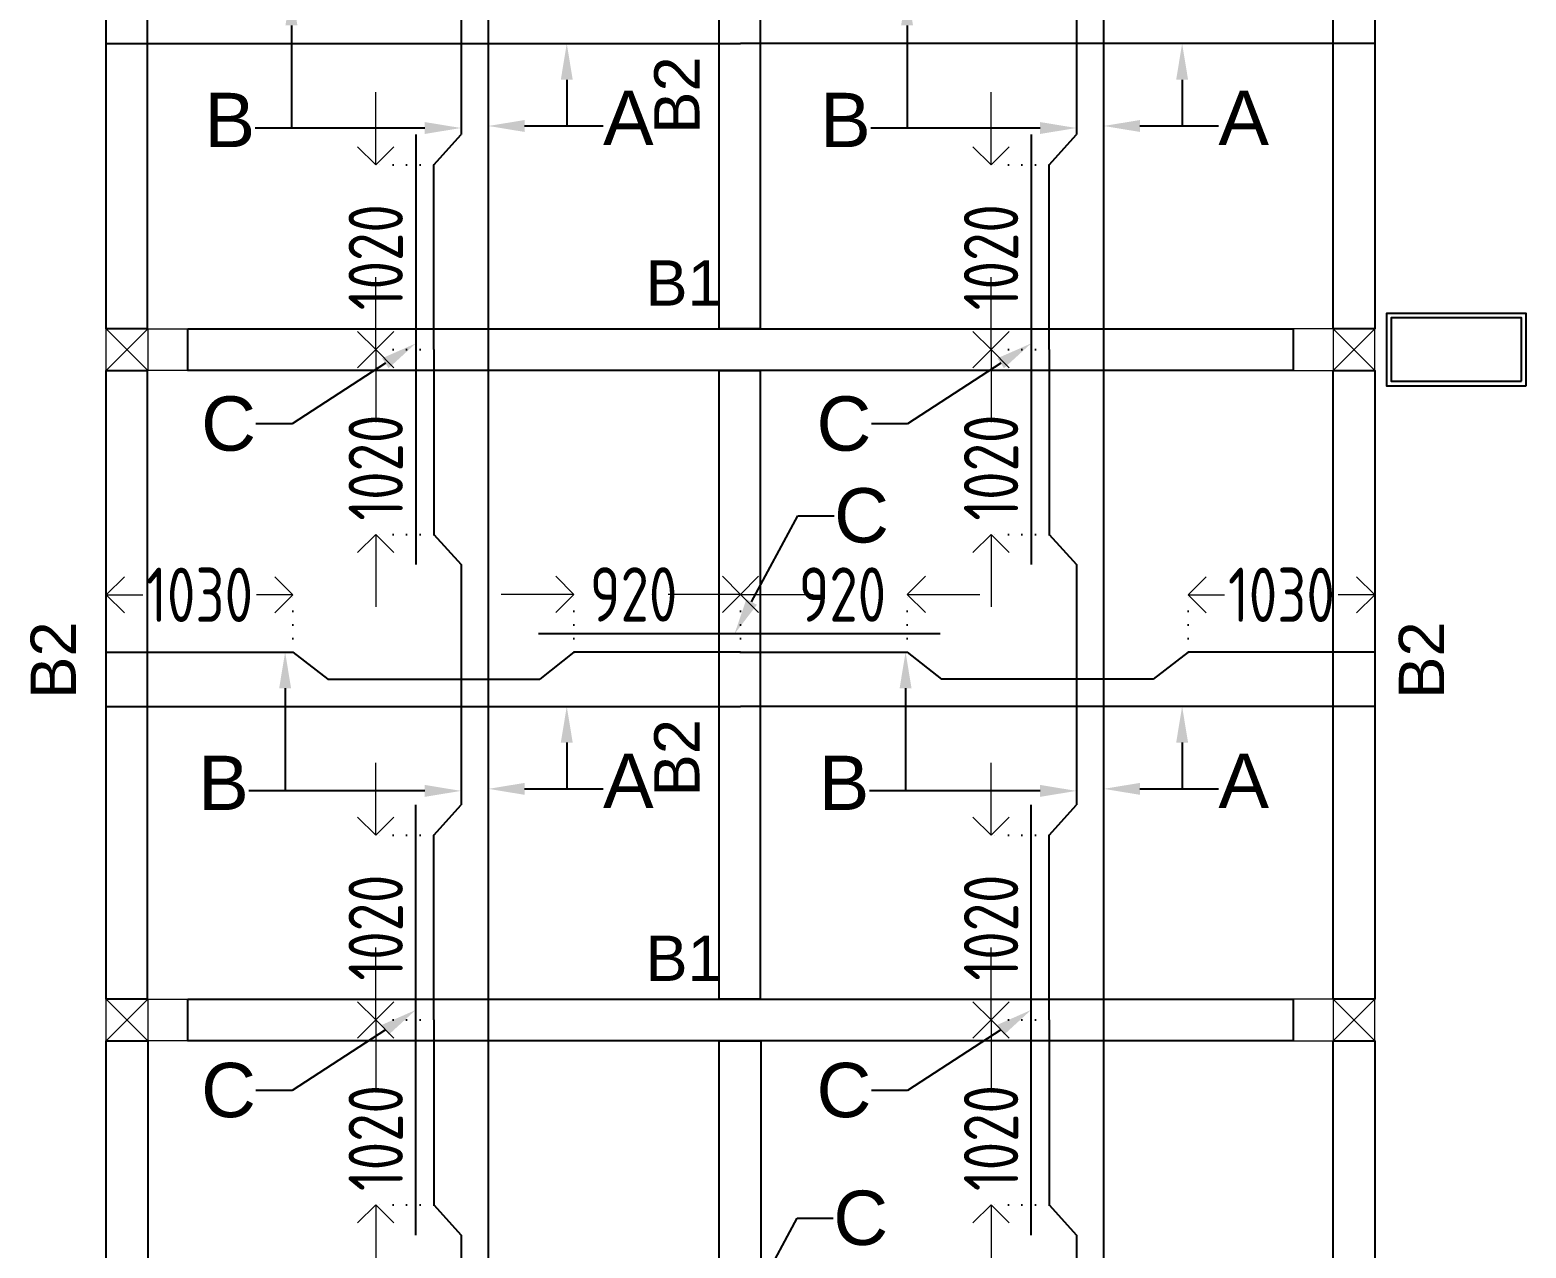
# Model space of a CAD drawing. Header units: inches. Extents: x -605 to 2991212, y -2872845 to 0.
# Drawn here: x 2823513 to 2831770, y -2121266 to -2114542 of the extents above; entities that cross this region are included whole.
import ezdxf
from ezdxf import colors
from ezdxf.entities.mleader import LeaderData, LeaderLine
from ezdxf.enums import TextEntityAlignment as Align
from ezdxf.math import Vec2, Vec3

# ---------------------------------------------------------------- set-up
doc = ezdxf.new("R2010")
doc.units = ezdxf.units.IN
doc.header["$LTSCALE"] = 600
doc.header["$MEASUREMENT"] = 0
doc.linetypes.add('DOT2', pattern=[0.125, 0, -0.125])
for name, color, linetype, lineweight in [('rDIMension', 1, 'Continuous', 18), ('rRCC 2', 40, 'Continuous', 15), ('rREINF 1', 1, 'Continuous', 25)]:
    doc.layers.add(name, color=color, linetype=linetype, lineweight=lineweight)
doc.styles.add('DIM', font='geniso.shx', dxfattribs={"width": 0.85})
doc.styles.get("Standard").update_dxf_attribs({"font": 'arial.ttf'})
doc.dimstyles.new('ST-100', dxfattribs={"dimscale": 100, "dimtxt": 2.5, "dimasz": 2, "dimexe": 0.18, "dimexo": 0.0625, "dimgap": 0.2, "dimtad": 0, "dimdec": 0, "dimzin": 0, "dimdsep": 46, "dimtxsty": 'DIM', "dimblk": 'OPEN90', "dimcen": 0.09, "dimclrd": 256, "dimclrt": 7, "dimadec": 0, "dimazin": 0, "dimtfac": 1, "dimtdec": 0, "dimtofl": 0, "dimtmove": 0, "dimatfit": 3, "dimldrblk": 'OPEN90', "dimfxl": 1, "dimtolj": 1, "dimtzin": 0, "dimlwd": -1, "dimarcsym": 0})

# ---------------------------------------------------------------- blocks, each defined once
blk = doc.blocks.new('_Open90')
at = {"color": 0, "linetype": 'ByBlock', "lineweight": -2}
for p, q in [((-0.5, 0.5), (0, 0)), ((0, 0), (-1, 0)), ((0, 0), (-0.5, -0.5))]:
    blk.add_line(p, q, dxfattribs=at)
blk = doc.blocks.new('*D353')
at = {"layer": 'Defpoints', "color": 0, "linetype": 'ByBlock', "transparency": 16777216}
for p in [(2824964.7, -2117660.4), (2823934.7, -2117976.1), (2824964.7, -2117976.1)]:
    blk.add_point(p, dxfattribs=at)
at = {"layer": 'rDIMension', "color": 0, "linetype": 'DOT2', "lineweight": -2, "transparency": 16777216}
for p, q in [((2823934.7, -2117976.1), (2823934.7, -2117660.4)), ((2824964.7, -2117976.1), (2824964.7, -2117660.4))]:
    blk.add_line(p, q, dxfattribs=at)
at = {"layer": 'rDIMension', "transparency": 16777216}
for p, q in [((2824134.7, -2117660.4), (2824136.3, -2117660.4)), ((2824764.7, -2117660.4), (2824763, -2117660.4))]:
    blk.add_line(p, q, dxfattribs=at)
at = {"layer": 'rDIMension', "linetype": 'ByBlock', "transparency": 16777216, "xscale": 200, "yscale": 200, "zscale": 200, "rotation": 180}
blk.add_blockref('_Open90', (2823934.7, -2117660.4), dxfattribs=at)
at = {"layer": 'rDIMension', "linetype": 'ByBlock', "transparency": 16777216, "xscale": 200, "yscale": 200, "zscale": 200}
blk.add_blockref('_Open90', (2824964.7, -2117660.4), dxfattribs=at)
at = {"layer": 'rDIMension', "color": 7, "linetype": 'ByBlock', "transparency": 16777216, "insert": (2824449.7, -2117660.4), "char_height": 300, "attachment_point": 5, "style": 'DIM'}
blk.add_mtext('\\A1;1030', dxfattribs=at)
blk = doc.blocks.new('*D354')
at = {"layer": 'Defpoints', "color": 0, "linetype": 'ByBlock', "transparency": 16777216}
for p in [(2827434.7, -2117657.7), (2826514.7, -2117976.1), (2827434.7, -2117976.1)]:
    blk.add_point(p, dxfattribs=at)
at = {"layer": 'rDIMension', "transparency": 16777216}
for p, q in [((2826314.7, -2117657.7), (2826114.7, -2117657.7)), ((2827634.7, -2117657.7), (2827834.7, -2117657.7))]:
    blk.add_line(p, q, dxfattribs=at)
at = {"layer": 'rDIMension', "color": 0, "linetype": 'DOT2', "lineweight": -2, "transparency": 16777216}
for p, q in [((2826514.7, -2117976.1), (2826514.7, -2117657.7)), ((2827434.7, -2117976.1), (2827434.7, -2117657.7))]:
    blk.add_line(p, q, dxfattribs=at)
at = {"layer": 'rDIMension', "linetype": 'ByBlock', "transparency": 16777216, "xscale": 200, "yscale": 200, "zscale": 200}
blk.add_blockref('_Open90', (2826514.7, -2117657.7), dxfattribs=at)
at = {"layer": 'rDIMension', "linetype": 'ByBlock', "transparency": 16777216, "xscale": 200, "yscale": 200, "zscale": 200, "rotation": 180}
blk.add_blockref('_Open90', (2827434.7, -2117657.7), dxfattribs=at)
at = {"layer": 'rDIMension', "color": 7, "linetype": 'ByBlock', "transparency": 16777216, "insert": (2826844.7, -2117658.1), "char_height": 300, "attachment_point": 5, "style": 'DIM'}
blk.add_mtext('\\A1;920', dxfattribs=at)
blk = doc.blocks.new('*D403')
at = {"layer": 'Defpoints', "color": 0, "linetype": 'ByBlock', "transparency": 16777216}
for p in [(2829904.7, -2117660.4), (2829904.7, -2117976.1), (2830934.7, -2117976.1)]:
    blk.add_point(p, dxfattribs=at)
at = {"layer": 'rDIMension', "color": 0, "linetype": 'DOT2', "lineweight": -2, "transparency": 16777216}
for p, q in [((2829904.7, -2117976.1), (2829904.7, -2117660.4)), ((2830934.7, -2117976.1), (2830934.7, -2117660.4))]:
    blk.add_line(p, q, dxfattribs=at)
at = {"layer": 'rDIMension', "transparency": 16777216}
for p, q in [((2830104.7, -2117660.4), (2830106.3, -2117660.4)), ((2830734.7, -2117660.4), (2830733, -2117660.4))]:
    blk.add_line(p, q, dxfattribs=at)
at = {"layer": 'rDIMension', "linetype": 'ByBlock', "transparency": 16777216, "xscale": 200, "yscale": 200, "zscale": 200, "rotation": 180}
blk.add_blockref('_Open90', (2829904.7, -2117660.4), dxfattribs=at)
at = {"layer": 'rDIMension', "linetype": 'ByBlock', "transparency": 16777216, "xscale": 200, "yscale": 200, "zscale": 200}
blk.add_blockref('_Open90', (2830934.7, -2117660.4), dxfattribs=at)
at = {"layer": 'rDIMension', "color": 7, "linetype": 'ByBlock', "transparency": 16777216, "insert": (2830419.7, -2117660.4), "char_height": 300, "attachment_point": 5, "style": 'DIM'}
blk.add_mtext('\\A1;1030', dxfattribs=at)
blk = doc.blocks.new('*D404')
at = {"layer": 'Defpoints', "color": 0, "linetype": 'ByBlock', "transparency": 16777216}
for p in [(2827434.7, -2117657.7), (2827434.7, -2117976.1), (2828354.7, -2117976.1)]:
    blk.add_point(p, dxfattribs=at)
at = {"layer": 'rDIMension', "transparency": 16777216}
for p, q in [((2827234.7, -2117657.7), (2827034.7, -2117657.7)), ((2828554.7, -2117657.7), (2828754.7, -2117657.7))]:
    blk.add_line(p, q, dxfattribs=at)
at = {"layer": 'rDIMension', "color": 0, "linetype": 'DOT2', "lineweight": -2, "transparency": 16777216}
for p, q in [((2827434.7, -2117976.1), (2827434.7, -2117657.7)), ((2828354.7, -2117976.1), (2828354.7, -2117657.7))]:
    blk.add_line(p, q, dxfattribs=at)
at = {"layer": 'rDIMension', "linetype": 'ByBlock', "transparency": 16777216, "xscale": 200, "yscale": 200, "zscale": 200}
blk.add_blockref('_Open90', (2827434.7, -2117657.7), dxfattribs=at)
at = {"layer": 'rDIMension', "linetype": 'ByBlock', "transparency": 16777216, "xscale": 200, "yscale": 200, "zscale": 200, "rotation": 180}
blk.add_blockref('_Open90', (2828354.7, -2117657.7), dxfattribs=at)
at = {"layer": 'rDIMension', "color": 7, "linetype": 'ByBlock', "transparency": 16777216, "insert": (2827997.1, -2117658.8), "char_height": 300, "attachment_point": 5, "style": 'DIM'}
blk.add_mtext('\\A1;920', dxfattribs=at)
blk = doc.blocks.new('*D364')
at = {"layer": 'Defpoints', "color": 0, "linetype": 'ByBlock', "transparency": 16777216}
for p in [(2825742.2, -2115286.9), (2825421.5, -2116306.9), (2825742.2, -2116306.9)]:
    blk.add_point(p, dxfattribs=at)
at = {"layer": 'rDIMension', "transparency": 16777216}
for p, q in [((2825421.5, -2115086.9), (2825421.5, -2114886.9)), ((2825421.5, -2116506.9), (2825421.5, -2116706.9))]:
    blk.add_line(p, q, dxfattribs=at)
at = {"layer": 'rDIMension', "color": 0, "linetype": 'DOT2', "lineweight": -2, "transparency": 16777216}
for p, q in [((2825742.2, -2115286.9), (2825421.5, -2115286.9)), ((2825742.2, -2116306.9), (2825421.5, -2116306.9))]:
    blk.add_line(p, q, dxfattribs=at)
at = {"layer": 'rDIMension', "linetype": 'ByBlock', "transparency": 16777216, "xscale": 200, "yscale": 200, "zscale": 200}
for p, rotation in [((2825421.5, -2115286.9), 270), ((2825421.5, -2116306.9), 90)]:
    blk.add_blockref('_Open90', p, dxfattribs=dict(at, rotation=rotation))
at = {"layer": 'rDIMension', "color": 7, "linetype": 'ByBlock', "transparency": 16777216, "insert": (2825421.5, -2115796.9), "char_height": 300, "attachment_point": 5, "rotation": 90, "style": 'DIM'}
blk.add_mtext('\\A1;1020', dxfattribs=at)
blk = doc.blocks.new('*D366')
at = {"layer": 'Defpoints', "color": 0, "linetype": 'ByBlock', "transparency": 16777216}
for p in [(2829138, -2115286.9), (2828817.3, -2116306.9), (2829138, -2116306.9)]:
    blk.add_point(p, dxfattribs=at)
at = {"layer": 'rDIMension', "transparency": 16777216}
for p, q in [((2828817.3, -2115086.9), (2828817.3, -2114886.9)), ((2828817.3, -2116506.9), (2828817.3, -2116706.9))]:
    blk.add_line(p, q, dxfattribs=at)
at = {"layer": 'rDIMension', "color": 0, "linetype": 'DOT2', "lineweight": -2, "transparency": 16777216}
for p, q in [((2829138, -2115286.9), (2828817.3, -2115286.9)), ((2829138, -2116306.9), (2828817.3, -2116306.9))]:
    blk.add_line(p, q, dxfattribs=at)
at = {"layer": 'rDIMension', "linetype": 'ByBlock', "transparency": 16777216, "xscale": 200, "yscale": 200, "zscale": 200}
for p, rotation in [((2828817.3, -2115286.9), 270), ((2828817.3, -2116306.9), 90)]:
    blk.add_blockref('_Open90', p, dxfattribs=dict(at, rotation=rotation))
at = {"layer": 'rDIMension', "color": 7, "linetype": 'ByBlock', "transparency": 16777216, "insert": (2828817.3, -2115796.9), "char_height": 300, "attachment_point": 5, "rotation": 90, "style": 'DIM'}
blk.add_mtext('\\A1;1020', dxfattribs=at)
blk = doc.blocks.new('*D416')
at = {"layer": 'Defpoints', "color": 0, "linetype": 'ByBlock', "transparency": 16777216}
for p in [(2825421.5, -2116306.9), (2825742.2, -2116306.9), (2825742.2, -2117326.9)]:
    blk.add_point(p, dxfattribs=at)
at = {"layer": 'rDIMension', "transparency": 16777216}
for p, q in [((2825421.5, -2116106.9), (2825421.5, -2115906.9)), ((2825421.5, -2117526.9), (2825421.5, -2117726.9))]:
    blk.add_line(p, q, dxfattribs=at)
at = {"layer": 'rDIMension', "color": 0, "linetype": 'DOT2', "lineweight": -2, "transparency": 16777216}
for p, q in [((2825742.2, -2116306.9), (2825421.5, -2116306.9)), ((2825742.2, -2117326.9), (2825421.5, -2117326.9))]:
    blk.add_line(p, q, dxfattribs=at)
at = {"layer": 'rDIMension', "linetype": 'ByBlock', "transparency": 16777216, "xscale": 200, "yscale": 200, "zscale": 200}
for p, rotation in [((2825421.5, -2116306.9), 270), ((2825421.5, -2117326.9), 90)]:
    blk.add_blockref('_Open90', p, dxfattribs=dict(at, rotation=rotation))
at = {"layer": 'rDIMension', "color": 7, "linetype": 'ByBlock', "transparency": 16777216, "insert": (2825421.5, -2116958.6), "char_height": 300, "attachment_point": 5, "rotation": 90, "style": 'DIM'}
blk.add_mtext('\\A1;1020', dxfattribs=at)
blk = doc.blocks.new('*D417')
at = {"layer": 'Defpoints', "color": 0, "linetype": 'ByBlock', "transparency": 16777216}
for p in [(2825742.2, -2118986.9), (2825421.5, -2120006.9), (2825742.2, -2120006.9)]:
    blk.add_point(p, dxfattribs=at)
at = {"layer": 'rDIMension', "transparency": 16777216}
for p, q in [((2825421.5, -2118786.9), (2825421.5, -2118586.9)), ((2825421.5, -2120206.9), (2825421.5, -2120406.9))]:
    blk.add_line(p, q, dxfattribs=at)
at = {"layer": 'rDIMension', "color": 0, "linetype": 'DOT2', "lineweight": -2, "transparency": 16777216}
for p, q in [((2825742.2, -2118986.9), (2825421.5, -2118986.9)), ((2825742.2, -2120006.9), (2825421.5, -2120006.9))]:
    blk.add_line(p, q, dxfattribs=at)
at = {"layer": 'rDIMension', "linetype": 'ByBlock', "transparency": 16777216, "xscale": 200, "yscale": 200, "zscale": 200}
for p, rotation in [((2825421.5, -2118986.9), 270), ((2825421.5, -2120006.9), 90)]:
    blk.add_blockref('_Open90', p, dxfattribs=dict(at, rotation=rotation))
at = {"layer": 'rDIMension', "color": 7, "linetype": 'ByBlock', "transparency": 16777216, "insert": (2825421.5, -2119496.9), "char_height": 300, "attachment_point": 5, "rotation": 90, "style": 'DIM'}
blk.add_mtext('\\A1;1020', dxfattribs=at)
blk = doc.blocks.new('*D418')
at = {"layer": 'Defpoints', "color": 0, "linetype": 'ByBlock', "transparency": 16777216}
for p in [(2828817.3, -2116306.9), (2829138, -2116306.9), (2829138, -2117326.9)]:
    blk.add_point(p, dxfattribs=at)
at = {"layer": 'rDIMension', "transparency": 16777216}
for p, q in [((2828817.3, -2116106.9), (2828817.3, -2115906.9)), ((2828817.3, -2117526.9), (2828817.3, -2117726.9))]:
    blk.add_line(p, q, dxfattribs=at)
at = {"layer": 'rDIMension', "color": 0, "linetype": 'DOT2', "lineweight": -2, "transparency": 16777216}
for p, q in [((2829138, -2116306.9), (2828817.3, -2116306.9)), ((2829138, -2117326.9), (2828817.3, -2117326.9))]:
    blk.add_line(p, q, dxfattribs=at)
at = {"layer": 'rDIMension', "linetype": 'ByBlock', "transparency": 16777216, "xscale": 200, "yscale": 200, "zscale": 200}
for p, rotation in [((2828817.3, -2116306.9), 270), ((2828817.3, -2117326.9), 90)]:
    blk.add_blockref('_Open90', p, dxfattribs=dict(at, rotation=rotation))
at = {"layer": 'rDIMension', "color": 7, "linetype": 'ByBlock', "transparency": 16777216, "insert": (2828817.3, -2116958.6), "char_height": 300, "attachment_point": 5, "rotation": 90, "style": 'DIM'}
blk.add_mtext('\\A1;1020', dxfattribs=at)
blk = doc.blocks.new('*D419')
at = {"layer": 'Defpoints', "color": 0, "linetype": 'ByBlock', "transparency": 16777216}
for p in [(2829138, -2118986.9), (2828817.3, -2120006.9), (2829138, -2120006.9)]:
    blk.add_point(p, dxfattribs=at)
at = {"layer": 'rDIMension', "transparency": 16777216}
for p, q in [((2828817.3, -2118786.9), (2828817.3, -2118586.9)), ((2828817.3, -2120206.9), (2828817.3, -2120406.9))]:
    blk.add_line(p, q, dxfattribs=at)
at = {"layer": 'rDIMension', "color": 0, "linetype": 'DOT2', "lineweight": -2, "transparency": 16777216}
for p, q in [((2829138, -2118986.9), (2828817.3, -2118986.9)), ((2829138, -2120006.9), (2828817.3, -2120006.9))]:
    blk.add_line(p, q, dxfattribs=at)
at = {"layer": 'rDIMension', "linetype": 'ByBlock', "transparency": 16777216, "xscale": 200, "yscale": 200, "zscale": 200}
for p, rotation in [((2828817.3, -2118986.9), 270), ((2828817.3, -2120006.9), 90)]:
    blk.add_blockref('_Open90', p, dxfattribs=dict(at, rotation=rotation))
at = {"layer": 'rDIMension', "color": 7, "linetype": 'ByBlock', "transparency": 16777216, "insert": (2828817.3, -2119496.9), "char_height": 300, "attachment_point": 5, "rotation": 90, "style": 'DIM'}
blk.add_mtext('\\A1;1020', dxfattribs=at)
blk = doc.blocks.new('*D420')
at = {"layer": 'Defpoints', "color": 0, "linetype": 'ByBlock', "transparency": 16777216}
for p in [(2825421.5, -2120006.9), (2825742.2, -2120006.9), (2825742.2, -2121026.9)]:
    blk.add_point(p, dxfattribs=at)
at = {"layer": 'rDIMension', "transparency": 16777216}
for p, q in [((2825421.5, -2119806.9), (2825421.5, -2119606.9)), ((2825421.5, -2121226.9), (2825421.5, -2121426.9))]:
    blk.add_line(p, q, dxfattribs=at)
at = {"layer": 'rDIMension', "color": 0, "linetype": 'DOT2', "lineweight": -2, "transparency": 16777216}
for p, q in [((2825742.2, -2120006.9), (2825421.5, -2120006.9)), ((2825742.2, -2121026.9), (2825421.5, -2121026.9))]:
    blk.add_line(p, q, dxfattribs=at)
at = {"layer": 'rDIMension', "linetype": 'ByBlock', "transparency": 16777216, "xscale": 200, "yscale": 200, "zscale": 200}
for p, rotation in [((2825421.5, -2120006.9), 270), ((2825421.5, -2121026.9), 90)]:
    blk.add_blockref('_Open90', p, dxfattribs=dict(at, rotation=rotation))
at = {"layer": 'rDIMension', "color": 7, "linetype": 'ByBlock', "transparency": 16777216, "insert": (2825421.5, -2120658.6), "char_height": 300, "attachment_point": 5, "rotation": 90, "style": 'DIM'}
blk.add_mtext('\\A1;1020', dxfattribs=at)
blk = doc.blocks.new('*D422')
at = {"layer": 'Defpoints', "color": 0, "linetype": 'ByBlock', "transparency": 16777216}
for p in [(2828817.3, -2120006.9), (2829138, -2120006.9), (2829138, -2121026.9)]:
    blk.add_point(p, dxfattribs=at)
at = {"layer": 'rDIMension', "transparency": 16777216}
for p, q in [((2828817.3, -2119806.9), (2828817.3, -2119606.9)), ((2828817.3, -2121226.9), (2828817.3, -2121426.9))]:
    blk.add_line(p, q, dxfattribs=at)
at = {"layer": 'rDIMension', "color": 0, "linetype": 'DOT2', "lineweight": -2, "transparency": 16777216}
for p, q in [((2829138, -2120006.9), (2828817.3, -2120006.9)), ((2829138, -2121026.9), (2828817.3, -2121026.9))]:
    blk.add_line(p, q, dxfattribs=at)
at = {"layer": 'rDIMension', "linetype": 'ByBlock', "transparency": 16777216, "xscale": 200, "yscale": 200, "zscale": 200}
for p, rotation in [((2828817.3, -2120006.9), 270), ((2828817.3, -2121026.9), 90)]:
    blk.add_blockref('_Open90', p, dxfattribs=dict(at, rotation=rotation))
at = {"layer": 'rDIMension', "color": 7, "linetype": 'ByBlock', "transparency": 16777216, "insert": (2828817.3, -2120658.6), "char_height": 300, "attachment_point": 5, "rotation": 90, "style": 'DIM'}
blk.add_mtext('\\A1;1020', dxfattribs=at)

msp = doc.modelspace()

# ---------------------------------------------------------------- linework, layer by layer
at = {"color": 4, "linetype": 'ByBlock'}
for points in [[(2826042.2, -2112606.9), (2826042.2, -2116306.9)], [(2829438, -2112606.9), (2829438, -2116306.9)], [(2825892.2, -2113793.8), (2825892.2, -2115120.1)], [(2829288, -2113793.8), (2829288, -2115120.1)], [(2823934.7, -2114617.5), (2827434.7, -2114617.5)], [(2830934.7, -2114617.5), (2827434.7, -2114617.5)], [(2825642.2, -2115120.1), (2825642.2, -2117493.8)], [(2825742.2, -2116306.9), (2825742.2, -2115286.9), (2825892.2, -2115120.1)], [(2829038, -2115120.1), (2829038, -2117493.8)], [(2829138, -2116306.9), (2829138, -2115286.9), (2829288, -2115120.1)], [(2825742.2, -2116306.9), (2825742.2, -2117326.9), (2825892.2, -2117493.8)], [(2826042.2, -2116306.9), (2826042.2, -2120006.9)], [(2829138, -2116306.9), (2829138, -2117326.9), (2829288, -2117493.8)], [(2829438, -2116306.9), (2829438, -2120006.9)], [(2825892.2, -2117493.8), (2825892.2, -2118820.1)], [(2829288, -2117493.8), (2829288, -2118820.1)], [(2828535.7, -2117876.1), (2826319.2, -2117876.1)], [(2823934.7, -2117976.1), (2824964.7, -2117976.1), (2825157.9, -2118126.1)], [(2827434.7, -2117976.1), (2826514.7, -2117976.1), (2826326.4, -2118126.1)], [(2827434.7, -2117976.1), (2828354.7, -2117976.1), (2828542.9, -2118126.1)], [(2830934.7, -2117976.1), (2829904.7, -2117976.1), (2829711.4, -2118126.1)], [(2825157.9, -2118126.1), (2826326.4, -2118126.1)], [(2829711.4, -2118126.1), (2828542.9, -2118126.1)], [(2823934.7, -2118276.1), (2827434.7, -2118276.1)], [(2830934.7, -2118276.1), (2827434.7, -2118276.1)], [(2825642.2, -2121193.8), (2825642.2, -2118820.1)], [(2825742.2, -2120006.9), (2825742.2, -2118986.9), (2825892.2, -2118820.1)], [(2829038, -2121193.8), (2829038, -2118820.1)], [(2829138, -2120006.9), (2829138, -2118986.9), (2829288, -2118820.1)], [(2825742.2, -2120006.9), (2825742.2, -2121026.9), (2825892.2, -2121193.8)], [(2826042.2, -2120006.9), (2826042.2, -2123706.9)], [(2829138, -2120006.9), (2829138, -2121026.9), (2829288, -2121193.8)], [(2829438, -2120006.9), (2829438, -2123706.9)], [(2825892.2, -2121193.8), (2825892.2, -2122520.1)], [(2829288, -2121193.8), (2829288, -2122520.1)]]:
    msp.add_lwpolyline(points, dxfattribs=at)
at = {"color": 1, "linetype": 'ByBlock'}
for points in [[(2823934.7, -2112721.9), (2824159.7, -2112721.9), (2824159.7, -2116191.9), (2823934.7, -2116191.9)], [(2827317.5, -2112721.9), (2827542.5, -2112721.9), (2827542.5, -2116191.9), (2827317.5, -2116191.9)], [(2830704.7, -2112721.9), (2830934.7, -2112721.9), (2830934.7, -2116191.9), (2830704.7, -2116191.9)], [(2824384.7, -2116191.9), (2830484.7, -2116191.9), (2830484.7, -2116421.9), (2824384.7, -2116421.9)], [(2823934.7, -2116421.9), (2824159.7, -2116421.9), (2824159.7, -2119891.9), (2823934.7, -2119891.9)], [(2827317.5, -2116421.9), (2827542.5, -2116421.9), (2827542.5, -2119891.9), (2827317.5, -2119891.9)], [(2830704.7, -2116421.9), (2830934.7, -2116421.9), (2830934.7, -2119891.9), (2830704.7, -2119891.9)], [(2824384.7, -2119891.9), (2830484.7, -2119891.9), (2830484.7, -2120121.9), (2824384.7, -2120121.9)], [(2823934.7, -2120121.9), (2824164.7, -2120121.9), (2824164.7, -2123591.9), (2823934.7, -2123591.9)], [(2827317.5, -2120121.9), (2827547.5, -2120121.9), (2827547.5, -2123591.9), (2827317.5, -2123591.9)], [(2830704.7, -2120121.9), (2830934.7, -2120121.9), (2830934.7, -2123591.9), (2830704.7, -2123591.9)]]:
    msp.add_lwpolyline(points, close=True, dxfattribs=at)
at = {"color": 6, "linetype": 'ByBlock'}
msp.add_lwpolyline([(2831769.7, -2116506.9), (2831769.7, -2116106.9), (2830999.7, -2116106.9), (2830999.7, -2116506.9)], close=True, dxfattribs=at)
at = {"color": 3, "linetype": 'ByBlock'}
msp.add_lwpolyline([(2831744.7, -2116481.9), (2831744.7, -2116131.9), (2831024.7, -2116131.9), (2831024.7, -2116481.9)], close=True, dxfattribs=at)
at = {"layer": 'rRCC 2', "color": 6}
for p, q in [((2823934.7, -2116191.9), (2824164.7, -2116421.9)), ((2823934.7, -2116421.9), (2824164.7, -2116191.9)), ((2830934.7, -2116191.9), (2830704.7, -2116421.9)), ((2830934.7, -2116421.9), (2830704.7, -2116191.9)), ((2823934.7, -2119891.9), (2824164.7, -2120121.9)), ((2823934.7, -2120121.9), (2824164.7, -2119891.9)), ((2830934.7, -2119891.9), (2830704.7, -2120121.9)), ((2830934.7, -2120121.9), (2830704.7, -2119891.9))]:
    msp.add_line(p, q, dxfattribs=at)
for points in [[(2823934.7, -2116421.9), (2823934.7, -2116191.9), (2824384.7, -2116191.9), (2824384.7, -2116421.9)], [(2823934.7, -2116191.9), (2824164.7, -2116191.9), (2824164.7, -2116421.9), (2823934.7, -2116421.9)], [(2830934.7, -2116421.9), (2830934.7, -2116191.9), (2830484.7, -2116191.9), (2830484.7, -2116421.9)], [(2830934.7, -2116191.9), (2830704.7, -2116191.9), (2830704.7, -2116421.9), (2830934.7, -2116421.9)], [(2823934.7, -2120121.9), (2823934.7, -2119891.9), (2824384.7, -2119891.9), (2824384.7, -2120121.9)], [(2823934.7, -2119891.9), (2824164.7, -2119891.9), (2824164.7, -2120121.9), (2823934.7, -2120121.9)], [(2830934.7, -2120121.9), (2830934.7, -2119891.9), (2830484.7, -2119891.9), (2830484.7, -2120121.9)], [(2830934.7, -2119891.9), (2830704.7, -2119891.9), (2830704.7, -2120121.9), (2830934.7, -2120121.9)]]:
    msp.add_lwpolyline(points, close=True, dxfattribs=at)

# ---------------------------------------------------------------- texts
at = {"layer": 'rRCC 2'}
for p in [(2827083.3, -2114902.2), (2823642, -2118020.6), (2831192.4, -2118020.6), (2827083.3, -2118559.5)]:
    msp.add_text('B2', height=250, rotation=90, dxfattribs=at).set_placement(p, align=Align.MIDDLE_CENTER)
for p in [(2827123.4, -2115939), (2827123.4, -2119666.3)]:
    msp.add_text('B1', height=250, dxfattribs=at).set_placement(p, align=Align.MIDDLE_CENTER)

# ---------------------------------------------------------------- dimensions: what is measured, and where the dimension line sits
at = {"layer": 'rDIMension', "color": 1, "linetype": 'ByBlock'}
for base, p1, p2, picture, middle in [((2825421.5, -2116306.9), (2825742.2, -2115286.9), (2825742.2, -2116306.9), '*D364', (2825421.5, -2115796.9)), ((2828817.3, -2116306.9), (2829138, -2115286.9), (2829138, -2116306.9), '*D366', (2828817.3, -2115796.9)), ((2825421.5, -2120006.9), (2825742.2, -2118986.9), (2825742.2, -2120006.9), '*D417', (2825421.5, -2119496.9)), ((2828817.3, -2120006.9), (2829138, -2118986.9), (2829138, -2120006.9), '*D419', (2828817.3, -2119496.9))]:
    dim = msp.add_linear_dim(base=base, p1=p1, p2=p2, angle=90, dimstyle='ST-100', override={"dimtxt": 3, "dimexe": 0, "dimexo": 0, "dimtmove": 1, "dimfxl": 1.25, "dimtfillclr": 256, "dimarcsym": 2}, dxfattribs=at)
    dim.commit()
    dim.dimension.update_dxf_attribs({"geometry": picture, "text_midpoint": middle})
for base, p1, p2, angle, override, picture, middle in [((2825421.5, -2116306.9), (2825742.2, -2117326.9), (2825742.2, -2116306.9), 90, {"dimtxt": 3, "dimexe": 0, "dimexo": 0, "dimtmove": 1, "dimfxl": 1.25, "dimtfillclr": 256, "dimarcsym": 2}, '*D416', (2825421.5, -2116958.6)), ((2828817.3, -2116306.9), (2829138, -2117326.9), (2829138, -2116306.9), 90, {"dimtxt": 3, "dimexe": 0, "dimexo": 0, "dimtmove": 1, "dimfxl": 1.25, "dimtfillclr": 256, "dimarcsym": 2}, '*D418', (2828817.3, -2116958.6)), ((2827434.7, -2117657.7), (2828354.7, -2117976.1), (2827434.7, -2117976.1), 180, {"dimtxt": 3, "dimexe": 0, "dimexo": 0, "dimtmove": 1, "dimfxl": 1.25, "dimtfillclr": 256, "dimarcsym": 2}, '*D404', (2827997.1, -2117658.8)), ((2829904.7, -2117660.4), (2830934.7, -2117976.1), (2829904.7, -2117976.1), 180, {"dimtxt": 3, "dimasz": 2, "dimexe": 0, "dimexo": 0, "dimtmove": 1, "dimfxl": 1.25, "dimtfillclr": 256, "dimarcsym": 2}, '*D403', (2830419.7, -2117660.4)), ((2825421.5, -2120006.9), (2825742.2, -2121026.9), (2825742.2, -2120006.9), 90, {"dimtxt": 3, "dimexe": 0, "dimexo": 0, "dimtmove": 1, "dimfxl": 1.25, "dimtfillclr": 256, "dimarcsym": 2}, '*D420', (2825421.5, -2120658.6)), ((2828817.3, -2120006.9), (2829138, -2121026.9), (2829138, -2120006.9), 90, {"dimtxt": 3, "dimexe": 0, "dimexo": 0, "dimtmove": 1, "dimfxl": 1.25, "dimtfillclr": 256, "dimarcsym": 2}, '*D422', (2828817.3, -2120658.6))]:
    dim = msp.add_linear_dim(base=base, p1=p1, p2=p2, angle=angle, dimstyle='ST-100', override=override, dxfattribs=at)
    dim.commit()
    dim.dimension.update_dxf_attribs({"geometry": picture, "text_midpoint": middle, "dimtype": 160})
for base, p1, p2, override, picture, middle in [((2824964.7, -2117660.4), (2823934.7, -2117976.1), (2824964.7, -2117976.1), {"dimtxt": 3, "dimasz": 2, "dimexe": 0, "dimexo": 0, "dimtmove": 1, "dimfxl": 1.25, "dimtfillclr": 256, "dimarcsym": 2}, '*D353', (2824449.7, -2117660.4)), ((2827434.7, -2117657.7), (2826514.7, -2117976.1), (2827434.7, -2117976.1), {"dimtxt": 3, "dimexe": 0, "dimexo": 0, "dimtmove": 1, "dimfxl": 1.25, "dimtfillclr": 256, "dimarcsym": 2}, '*D354', (2826844.7, -2117658.1))]:
    dim = msp.add_linear_dim(base=base, p1=p1, p2=p2, dimstyle='ST-100', override=override, dxfattribs=at)
    dim.commit()
    dim.dimension.update_dxf_attribs({"geometry": picture, "text_midpoint": middle, "dimtype": 160})

# ---------------------------------------------------------------- leaders
at = {"layer": 'rREINF 1', "color": 3, "linetype": 'ByBlock'}
ml = msp.add_multileader_mtext('Standard', dxfattribs=at)
ml.set_content('B', color=3)
ml.set_leader_properties()
ml.build(insert=Vec2(0, 0))
ml.multileader.update_dxf_attribs({"text_top_attachment_type": 0, "text_bottom_attachment_type": 0, "dogleg_length": 200, "arrow_head_size": 200})
ctx = ml.context
ctx.base_point, ctx.char_height, ctx.arrow_head_size, ctx.landing_gap_size, ctx.plane_origin = Vec3(2824529.6, -2115083.9), 300, 200, 0.09, Vec3(2824990.4, -2114490.6)
ctx.text_align_type = 2
notes = []
notes.append((ctx, [(0, (1, 1, 0), (2824956.3, -2115083.9), (-1, 0), 200, [(0, [(2824956.3, -2114317.5)], 256, [])])]))
ctx.mtext.insert, ctx.mtext.alignment, ctx.mtext.flow_direction = Vec3(2824756.2, -2114889.5), 3, 5
ml = msp.add_multileader_mtext('Standard', dxfattribs=at)
ml.set_content('B', color=3)
ml.set_leader_properties()
ml.build(insert=Vec2(0, 0))
ml.multileader.update_dxf_attribs({"text_top_attachment_type": 0, "text_bottom_attachment_type": 0, "dogleg_length": 200, "arrow_head_size": 200})
ctx = ml.context
ctx.base_point, ctx.char_height, ctx.arrow_head_size, ctx.landing_gap_size, ctx.plane_origin = Vec3(2827926.8, -2115083.9), 300, 200, 0.09, Vec3(2828387.7, -2114490.6)
ctx.text_align_type = 2
notes.append((ctx, [(0, (1, 1, 0), (2828353.6, -2115083.9), (-1, 0), 200, [(0, [(2828353.6, -2114317.5)], 256, [])])]))
ctx.mtext.insert, ctx.mtext.alignment, ctx.mtext.flow_direction = Vec3(2828153.5, -2114889.5), 3, 5
ml = msp.add_multileader_mtext('Standard', dxfattribs=at)
ml.set_content('A', color=3)
ml.set_leader_properties()
ml.build(insert=Vec2(0, 0))
ml.multileader.update_dxf_attribs({"text_top_attachment_type": 0, "text_bottom_attachment_type": 0, "dogleg_length": 200, "arrow_head_size": 200})
ctx = ml.context
ctx.base_point, ctx.char_height, ctx.arrow_head_size, ctx.landing_gap_size, ctx.plane_origin = Vec3(2826675.8, -2115072.7), 300, 200, 0.09, Vec3(2826629.2, -2114479.5)
notes.append((ctx, [(0, (1, 1, 0), (2826475.8, -2115072.7), (1, 0), 200, [(0, [(2826475.8, -2114617.5)], 256, [])])]))
ctx.mtext.insert, ctx.mtext.flow_direction = Vec3(2826675.9, -2114878.3), 5
ml = msp.add_multileader_mtext('Standard', dxfattribs=at)
ml.set_content('A', color=3)
ml.set_leader_properties()
ml.build(insert=Vec2(0, 0))
ml.multileader.update_dxf_attribs({"text_top_attachment_type": 0, "text_bottom_attachment_type": 0, "dogleg_length": 200, "arrow_head_size": 200})
ctx = ml.context
ctx.base_point, ctx.char_height, ctx.arrow_head_size, ctx.landing_gap_size, ctx.plane_origin = Vec3(2830071.6, -2115072.7), 300, 200, 0.09, Vec3(2830025, -2114479.5)
notes.append((ctx, [(0, (1, 1, 0), (2829871.6, -2115072.7), (1, 0), 200, [(0, [(2829871.6, -2114617.5)], 256, [])])]))
ctx.mtext.insert, ctx.mtext.flow_direction = Vec3(2830071.7, -2114878.3), 5
ml = msp.add_multileader_mtext('Standard', dxfattribs=at)
ml.set_content('', color=3)
ml.set_leader_properties()
ml.build(insert=Vec2(0, 0))
ml.multileader.update_dxf_attribs({"text_top_attachment_type": 0, "text_bottom_attachment_type": 0, "dogleg_length": 200, "arrow_head_size": 200})
ctx = ml.context
ctx.base_point, ctx.char_height, ctx.arrow_head_size, ctx.landing_gap_size, ctx.plane_origin = Vec3(2824756.1, -2115083.9), 300, 200, 0.09, Vec3(2825559.6, -2115083.9)
ctx.text_align_type = 2
notes.append((ctx, [(0, (1, 1, 0), (2824956.3, -2115083.9), (-1, 0), 200, [(0, [(2825892.2, -2115083.9)], 256, [])])]))
ctx.mtext.insert, ctx.mtext.alignment, ctx.mtext.flow_direction = Vec3(2824756.2, -2114933.9), 3, 5
ml = msp.add_multileader_mtext('Standard', dxfattribs=at)
ml.set_content('', color=3)
ml.set_leader_properties()
ml.build(insert=Vec2(0, 0))
ml.multileader.update_dxf_attribs({"text_top_attachment_type": 0, "text_bottom_attachment_type": 0, "dogleg_length": 200, "arrow_head_size": 200})
ctx = ml.context
ctx.base_point, ctx.char_height, ctx.arrow_head_size, ctx.landing_gap_size, ctx.plane_origin = Vec3(2826675.8, -2115072.7), 300, 200, 0.09, Vec3(2826059.9, -2115072.7)
notes.append((ctx, [(0, (1, 1, 0), (2826475.8, -2115072.7), (1, 0), 200, [(0, [(2826043, -2115072.7)], 256, [])])]))
ctx.mtext.insert, ctx.mtext.flow_direction = Vec3(2826675.9, -2114922.7), 5
ml = msp.add_multileader_mtext('Standard', dxfattribs=at)
ml.set_content('', color=3)
ml.set_leader_properties()
ml.build(insert=Vec2(0, 0))
ml.multileader.update_dxf_attribs({"text_top_attachment_type": 0, "text_bottom_attachment_type": 0, "dogleg_length": 200, "arrow_head_size": 200})
ctx = ml.context
ctx.base_point, ctx.char_height, ctx.arrow_head_size, ctx.landing_gap_size, ctx.plane_origin = Vec3(2828153.4, -2115083.9), 300, 200, 0.09, Vec3(2828956.9, -2115083.9)
ctx.text_align_type = 2
notes.append((ctx, [(0, (1, 1, 0), (2828353.6, -2115083.9), (-1, 0), 200, [(0, [(2829288, -2115083.9)], 256, [])])]))
ctx.mtext.insert, ctx.mtext.alignment, ctx.mtext.flow_direction = Vec3(2828153.5, -2114933.9), 3, 5
ml = msp.add_multileader_mtext('Standard', dxfattribs=at)
ml.set_content('', color=3)
ml.set_leader_properties()
ml.build(insert=Vec2(0, 0))
ml.multileader.update_dxf_attribs({"text_top_attachment_type": 0, "text_bottom_attachment_type": 0, "dogleg_length": 200, "arrow_head_size": 200})
ctx = ml.context
ctx.base_point, ctx.char_height, ctx.arrow_head_size, ctx.landing_gap_size, ctx.plane_origin = Vec3(2830071.6, -2115072.7), 300, 200, 0.09, Vec3(2829455.7, -2115072.7)
notes.append((ctx, [(0, (1, 1, 0), (2829871.6, -2115072.7), (1, 0), 200, [(0, [(2829438.8, -2115072.7)], 256, [])])]))
ctx.mtext.insert, ctx.mtext.flow_direction = Vec3(2830071.7, -2114922.7), 5
ml = msp.add_multileader_mtext('Standard', dxfattribs=at)
ml.set_content('C', color=3)
ml.set_leader_properties()
ml.build(insert=Vec2(0, 0))
ml.multileader.update_dxf_attribs({"text_top_attachment_type": 0, "text_bottom_attachment_type": 0, "dogleg_length": 200, "arrow_head_size": 200})
ctx = ml.context
ctx.base_point, ctx.char_height, ctx.arrow_head_size, ctx.landing_gap_size, ctx.plane_origin = Vec3(2824495.4, -2116717.5), 300, 200, 0.09, Vec3(2825391.7, -2116314.9)
ctx.text_align_type = 2
notes.append((ctx, [(1, (1, 1, 0), (2824960.8, -2116717.5), (-1, 0), 200, [(0, [(2825642.2, -2116273)], 256, [])])]))
ctx.mtext.insert, ctx.mtext.alignment, ctx.mtext.flow_direction = Vec3(2824760.7, -2116564.9), 3, 5
ml = msp.add_multileader_mtext('Standard', dxfattribs=at)
ml.set_content('C', color=3)
ml.set_leader_properties()
ml.build(insert=Vec2(0, 0))
ml.multileader.update_dxf_attribs({"text_top_attachment_type": 0, "text_bottom_attachment_type": 0, "dogleg_length": 200, "arrow_head_size": 200})
ctx = ml.context
ctx.base_point, ctx.char_height, ctx.arrow_head_size, ctx.landing_gap_size, ctx.plane_origin = Vec3(2827891.2, -2116717.5), 300, 200, 0.09, Vec3(2828787.5, -2116314.9)
ctx.text_align_type = 2
notes.append((ctx, [(1, (1, 1, 0), (2828356.6, -2116717.5), (-1, 0), 200, [(0, [(2829038, -2116273)], 256, [])])]))
ctx.mtext.insert, ctx.mtext.alignment, ctx.mtext.flow_direction = Vec3(2828156.6, -2116564.9), 3, 5
ml = msp.add_multileader_mtext('Standard', dxfattribs=at)
ml.set_content('C', color=3)
ml.set_leader_properties()
ml.build(insert=Vec2(0, 0))
ml.multileader.update_dxf_attribs({"text_top_attachment_type": 0, "text_bottom_attachment_type": 0, "dogleg_length": 200, "arrow_head_size": 200})
ctx = ml.context
ctx.base_point, ctx.char_height, ctx.arrow_head_size, ctx.landing_gap_size, ctx.plane_origin = Vec3(2827951, -2117224.2), 300, 200, 0.09, Vec3(2826980.2, -2118126.7)
notes.append((ctx, [(0, (1, 1, 0), (2827751, -2117224.2), (1, 0), 200, [(0, [(2827401.6, -2117876.1)], 256, [])])]))
ctx.mtext.insert, ctx.mtext.flow_direction = Vec3(2827951.1, -2117071.7), 5
ml = msp.add_multileader_mtext('Standard', dxfattribs=at)
ml.set_content('B', color=3)
ml.set_leader_properties()
ml.build(insert=Vec2(0, 0))
ml.multileader.update_dxf_attribs({"text_top_attachment_type": 0, "text_bottom_attachment_type": 0, "dogleg_length": 200, "arrow_head_size": 200})
ctx = ml.context
ctx.base_point, ctx.char_height, ctx.arrow_head_size, ctx.landing_gap_size, ctx.plane_origin = Vec3(2824494.9, -2118742.5), 300, 200, 0.09, Vec3(2824955.7, -2118149.3)
ctx.text_align_type = 2
notes.append((ctx, [(0, (1, 1, 0), (2824921.6, -2118742.5), (-1, 0), 200, [(0, [(2824921.6, -2117976.1)], 256, [])])]))
ctx.mtext.insert, ctx.mtext.alignment, ctx.mtext.flow_direction = Vec3(2824721.5, -2118548.1), 3, 5
ml = msp.add_multileader_mtext('Standard', dxfattribs=at)
ml.set_content('B', color=3)
ml.set_leader_properties()
ml.build(insert=Vec2(0, 0))
ml.multileader.update_dxf_attribs({"text_top_attachment_type": 0, "text_bottom_attachment_type": 0, "dogleg_length": 200, "arrow_head_size": 200})
ctx = ml.context
ctx.base_point, ctx.char_height, ctx.arrow_head_size, ctx.landing_gap_size, ctx.plane_origin = Vec3(2827918.8, -2118742.5), 300, 200, 0.09, Vec3(2828379.6, -2118149.3)
ctx.text_align_type = 2
notes.append((ctx, [(0, (1, 1, 0), (2828345.5, -2118742.5), (-1, 0), 200, [(0, [(2828345.5, -2117976.1)], 256, [])])]))
ctx.mtext.insert, ctx.mtext.alignment, ctx.mtext.flow_direction = Vec3(2828145.4, -2118548.1), 3, 5
ml = msp.add_multileader_mtext('Standard', dxfattribs=at)
ml.set_content('A', color=3)
ml.set_leader_properties()
ml.build(insert=Vec2(0, 0))
ml.multileader.update_dxf_attribs({"text_top_attachment_type": 0, "text_bottom_attachment_type": 0, "dogleg_length": 200, "arrow_head_size": 200})
ctx = ml.context
ctx.base_point, ctx.char_height, ctx.arrow_head_size, ctx.landing_gap_size, ctx.plane_origin = Vec3(2826675.8, -2118731.3), 300, 200, 0.09, Vec3(2826629.2, -2118138.1)
notes.append((ctx, [(0, (1, 1, 0), (2826475.8, -2118731.3), (1, 0), 200, [(0, [(2826475.8, -2118276.1)], 256, [])])]))
ctx.mtext.insert, ctx.mtext.flow_direction = Vec3(2826675.9, -2118536.9), 5
ml = msp.add_multileader_mtext('Standard', dxfattribs=at)
ml.set_content('A', color=3)
ml.set_leader_properties()
ml.build(insert=Vec2(0, 0))
ml.multileader.update_dxf_attribs({"text_top_attachment_type": 0, "text_bottom_attachment_type": 0, "dogleg_length": 200, "arrow_head_size": 200})
ctx = ml.context
ctx.base_point, ctx.char_height, ctx.arrow_head_size, ctx.landing_gap_size, ctx.plane_origin = Vec3(2830071.6, -2118731.3), 300, 200, 0.09, Vec3(2830025, -2118138.1)
notes.append((ctx, [(0, (1, 1, 0), (2829871.6, -2118731.3), (1, 0), 200, [(0, [(2829871.6, -2118276.1)], 256, [])])]))
ctx.mtext.insert, ctx.mtext.flow_direction = Vec3(2830071.7, -2118536.9), 5
ml = msp.add_multileader_mtext('Standard', dxfattribs=at)
ml.set_content('', color=3)
ml.set_leader_properties()
ml.build(insert=Vec2(0, 0))
ml.multileader.update_dxf_attribs({"text_top_attachment_type": 0, "text_bottom_attachment_type": 0, "dogleg_length": 200, "arrow_head_size": 200})
ctx = ml.context
ctx.base_point, ctx.char_height, ctx.arrow_head_size, ctx.landing_gap_size, ctx.plane_origin = Vec3(2824721.4, -2118742.5), 300, 200, 0.09, Vec3(2825524.9, -2118742.5)
ctx.text_align_type = 2
notes.append((ctx, [(0, (1, 1, 0), (2824921.6, -2118742.5), (-1, 0), 200, [(0, [(2825892.2, -2118742.5)], 256, [])])]))
ctx.mtext.insert, ctx.mtext.alignment, ctx.mtext.flow_direction = Vec3(2824721.5, -2118592.5), 3, 5
ml = msp.add_multileader_mtext('Standard', dxfattribs=at)
ml.set_content('', color=3)
ml.set_leader_properties()
ml.build(insert=Vec2(0, 0))
ml.multileader.update_dxf_attribs({"text_top_attachment_type": 0, "text_bottom_attachment_type": 0, "dogleg_length": 200, "arrow_head_size": 200})
ctx = ml.context
ctx.base_point, ctx.char_height, ctx.arrow_head_size, ctx.landing_gap_size, ctx.plane_origin = Vec3(2826675.8, -2118731.3), 300, 200, 0.09, Vec3(2826059.9, -2118731.3)
notes.append((ctx, [(0, (1, 1, 0), (2826475.8, -2118731.3), (1, 0), 200, [(0, [(2826043, -2118731.3)], 256, [])])]))
ctx.mtext.insert, ctx.mtext.flow_direction = Vec3(2826675.9, -2118581.3), 5
ml = msp.add_multileader_mtext('Standard', dxfattribs=at)
ml.set_content('', color=3)
ml.set_leader_properties()
ml.build(insert=Vec2(0, 0))
ml.multileader.update_dxf_attribs({"text_top_attachment_type": 0, "text_bottom_attachment_type": 0, "dogleg_length": 200, "arrow_head_size": 200})
ctx = ml.context
ctx.base_point, ctx.char_height, ctx.arrow_head_size, ctx.landing_gap_size, ctx.plane_origin = Vec3(2828145.3, -2118742.5), 300, 200, 0.09, Vec3(2828948.9, -2118742.5)
ctx.text_align_type = 2
notes.append((ctx, [(0, (1, 1, 0), (2828345.5, -2118742.5), (-1, 0), 200, [(0, [(2829288, -2118742.5)], 256, [])])]))
ctx.mtext.insert, ctx.mtext.alignment, ctx.mtext.flow_direction = Vec3(2828145.4, -2118592.5), 3, 5
ml = msp.add_multileader_mtext('Standard', dxfattribs=at)
ml.set_content('', color=3)
ml.set_leader_properties()
ml.build(insert=Vec2(0, 0))
ml.multileader.update_dxf_attribs({"text_top_attachment_type": 0, "text_bottom_attachment_type": 0, "dogleg_length": 200, "arrow_head_size": 200})
ctx = ml.context
ctx.base_point, ctx.char_height, ctx.arrow_head_size, ctx.landing_gap_size, ctx.plane_origin = Vec3(2830071.6, -2118731.3), 300, 200, 0.09, Vec3(2829455.7, -2118731.3)
notes.append((ctx, [(0, (1, 1, 0), (2829871.6, -2118731.3), (1, 0), 200, [(0, [(2829438.8, -2118731.3)], 256, [])])]))
ctx.mtext.insert, ctx.mtext.flow_direction = Vec3(2830071.7, -2118581.3), 5
ml = msp.add_multileader_mtext('Standard', dxfattribs=at)
ml.set_content('C', color=3)
ml.set_leader_properties()
ml.build(insert=Vec2(0, 0))
ml.multileader.update_dxf_attribs({"text_top_attachment_type": 0, "text_bottom_attachment_type": 0, "dogleg_length": 200, "arrow_head_size": 200})
ctx = ml.context
ctx.base_point, ctx.char_height, ctx.arrow_head_size, ctx.landing_gap_size, ctx.plane_origin = Vec3(2824495.4, -2120396.2), 300, 200, 0.09, Vec3(2825391.7, -2119993.6)
ctx.text_align_type = 2
notes.append((ctx, [(1, (1, 1, 0), (2824960.8, -2120396.2), (-1, 0), 200, [(0, [(2825642.2, -2119951.7)], 256, [])])]))
ctx.mtext.insert, ctx.mtext.alignment, ctx.mtext.flow_direction = Vec3(2824760.7, -2120243.6), 3, 5
ml = msp.add_multileader_mtext('Standard', dxfattribs=at)
ml.set_content('C', color=3)
ml.set_leader_properties()
ml.build(insert=Vec2(0, 0))
ml.multileader.update_dxf_attribs({"text_top_attachment_type": 0, "text_bottom_attachment_type": 0, "dogleg_length": 200, "arrow_head_size": 200})
ctx = ml.context
ctx.base_point, ctx.char_height, ctx.arrow_head_size, ctx.landing_gap_size, ctx.plane_origin = Vec3(2827891.2, -2120396.2), 300, 200, 0.09, Vec3(2828787.5, -2119993.6)
ctx.text_align_type = 2
notes.append((ctx, [(1, (1, 1, 0), (2828356.6, -2120396.2), (-1, 0), 200, [(0, [(2829038, -2119951.7)], 256, [])])]))
ctx.mtext.insert, ctx.mtext.alignment, ctx.mtext.flow_direction = Vec3(2828156.6, -2120243.6), 3, 5
ml = msp.add_multileader_mtext('Standard', dxfattribs=at)
ml.set_content('C', color=3)
ml.set_leader_properties()
ml.build(insert=Vec2(0, 0))
ml.multileader.update_dxf_attribs({"text_top_attachment_type": 0, "text_bottom_attachment_type": 0, "dogleg_length": 200, "arrow_head_size": 200})
ctx = ml.context
ctx.base_point, ctx.char_height, ctx.arrow_head_size, ctx.landing_gap_size, ctx.plane_origin = Vec3(2827946.6, -2121101.3), 300, 200, 0.09, Vec3(2826975.8, -2122003.8)
notes.append((ctx, [(0, (1, 1, 0), (2827746.6, -2121101.3), (1, 0), 200, [(0, [(2827397.2, -2121753.2)], 256, [])])]))
ctx.mtext.insert, ctx.mtext.flow_direction = Vec3(2827946.7, -2120948.7), 5
for ctx, leaders in notes:
    for number, flags, end, landing, length, lines in leaders:
        leader = LeaderData()
        leader.index, (leader.has_last_leader_line, leader.has_dogleg_vector, leader.attachment_direction) = number, flags
        leader.last_leader_point, leader.dogleg_vector, leader.dogleg_length = Vec3(end), Vec3(landing), length
        for number, points, colour, breaks in lines:
            line = LeaderLine()
            line.index, line.vertices, line.color, line.breaks = number, Vec3.list(points), colors.encode_raw_color(colour), breaks
            leader.lines.append(line)
        ctx.leaders.append(leader)

doc.saveas('drawing.dxf')
